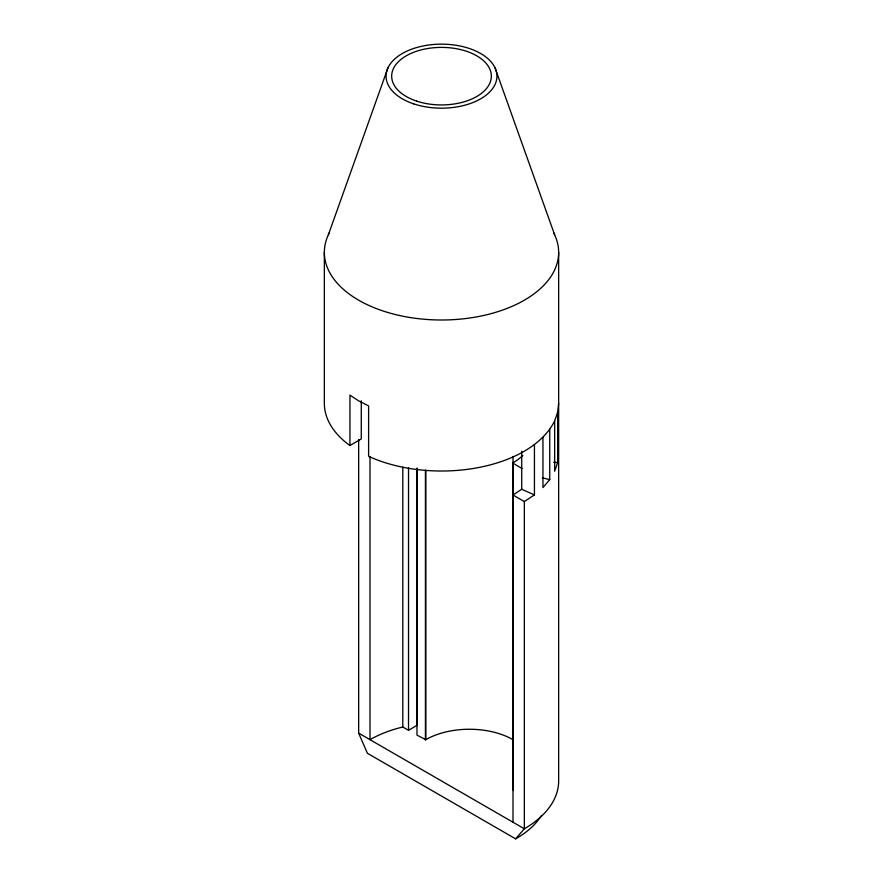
<?xml version="1.0" encoding="UTF-8"?>
<svg xmlns="http://www.w3.org/2000/svg" width="883" height="883" viewBox="0 0 883 883"><rect width="100%" height="100%" fill="white"/><g stroke="black" fill="none" stroke-linecap="round" stroke-linejoin="round"><path stroke-width="1.32" d="M557.648 412.218L554.656 420.893L554.656 471.235L557.648 462.56L557.648 412.218L558.652 403.388M328.344 234.856L387.946 67.881M361.279 400.827L361.279 438.928L349.944 445.474L349.944 395.131L358.664 400.871L368.608 405.904L368.608 456.246L370.187 457.041A117.152 67.638 0 0 0 524.336 451.213C536.754 443.84 548.211 434.05 554.656 420.893M549.734 429.27L549.734 479.612L542.957 487.548L542.957 437.206M358.664 439.624L358.664 733.133L367.383 753.265L515.617 838.85L524.336 828.784A117.152 67.638 0 0 0 558.652 780.958L558.652 252.361M416.975 468.376L416.975 735.12L425.805 739.678A61.655 35.596 0 0 1 513.001 739.678M521.721 451.169L521.721 489.27L513.001 495.01L524.336 501.555L524.336 828.784L358.664 733.133M524.336 501.555L534.436 494.899L534.436 444.557M369.999 456.445L369.999 739.678A101.115 58.377 0 0 1 402.803 727.018L408.52 730.285L417.195 725.23L417.195 468.1M513.001 790.02L513.001 462.791A61.655 35.596 0 0 0 522.802 455.418M553.674 462.262L557.648 462.56M542.328 477.846L549.734 479.612M521.721 489.27L534.436 494.899M512.593 462.968L521.996 468.487M349.944 445.474L348.564 444.557A117.152 67.638 0 0 1 324.348 403.365L324.348 252.361M495.054 67.881L554.656 234.856M513.001 456.445L513.001 822.239M425.805 470.175L425.805 739.678M425.429 470.462L425.429 739.954M408.52 467.681L408.52 730.285M402.803 467.162L402.803 727.018M541.047 816.024A104.823 60.519 0 0 1 515.617 838.85M553.608 232.726A117.152 67.638 0 0 1 441.5 319.999A117.152 67.638 0 0 1 329.392 232.726M413.774 103.885A55.441 32.009 0 0 0 496.941 76.159A55.441 32.009 0 0 0 413.774 48.444A55.441 32.009 0 0 0 413.774 103.885M416.577 101.081A49.834 28.775 0 0 0 491.334 76.159A49.834 28.775 0 0 0 416.577 51.247A49.834 28.775 0 0 0 416.577 101.081"/></g></svg>
